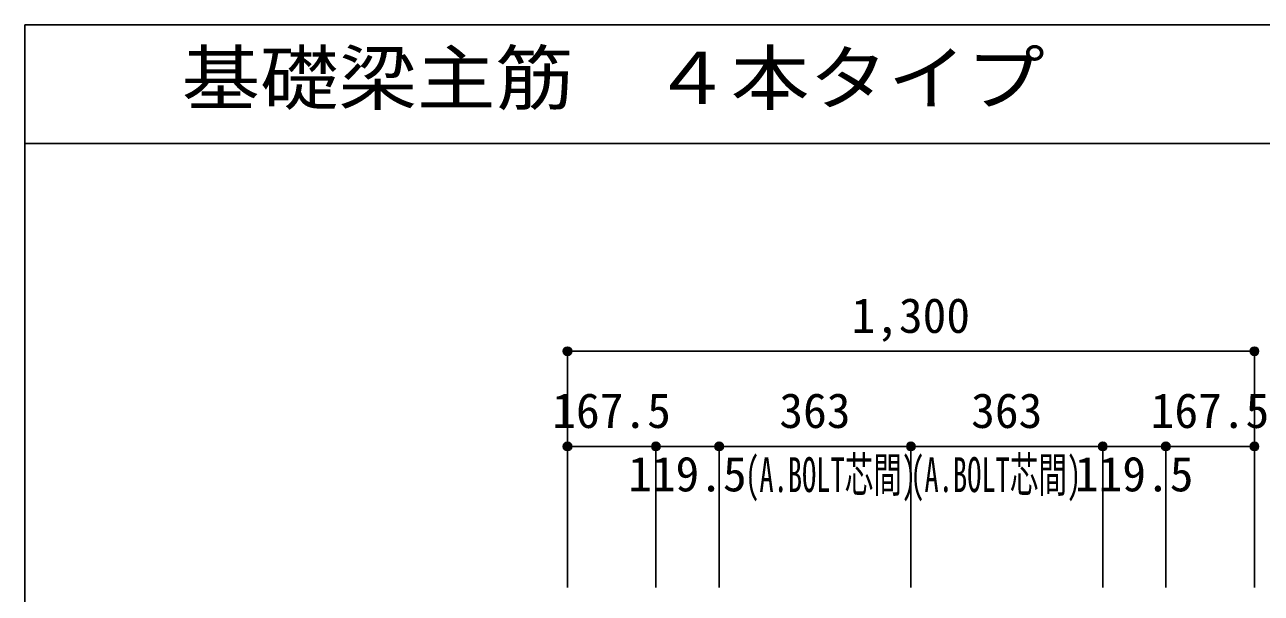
# Model space of a CAD drawing. Units: millimetres at full size, sheet at 1:30. Extents: x -5973 to 5954, y -4195 to 4201.
# Drawn here: x -5973 to -3633, y 3125 to 4201 of the extents above; entities that cross this region are included whole.
import ezdxf
from ezdxf.enums import TextEntityAlignment as Align

# ---------------------------------------------------------------- set-up
doc = ezdxf.new("R2010")
doc.units = ezdxf.units.MM
doc.header["$LTSCALE"] = 30
doc.header["$PDMODE"] = 32
doc.header["$PDSIZE"] = 15
for name, color, linetype in [('0-7_文字', 4, 'Continuous'), ('0-D_寸法', 4, 'Continuous'), ('6-7_文字', 7, 'Continuous'), ('F-0_枠', 6, 'Continuous')]:
    doc.layers.add(name, color=color, linetype=linetype)
doc.styles.add('ＭＳ ゴシック', font='')
doc.styles.get('ＭＳ ゴシック').set_extended_font_data('MS Gothic')

msp = doc.modelspace()

# ---------------------------------------------------------------- linework, layer by layer
at = {"layer": '0-D_寸法'}
for p, q in [((-4945.8, 3583.07), (-4945.8, 3403.07)), ((-4945.8, 3583.07), (-4945.8, 3403.07)), ((-4945.8, 3583.07), (-3645.8, 3583.07)), ((-4945.8, 3583.07), (-3645.8, 3583.07)), ((-3645.8, 3583.07), (-3645.8, 3136.03)), ((-4945.8, 3403.07), (-4778.3, 3403.07)), ((-4945.8, 3403.07), (-4945.8, 3136.03)), ((-4778.3, 3403.07), (-4778.3, 3136.03)), ((-4778.3, 3403.07), (-4658.8, 3403.07)), ((-4658.8, 3403.07), (-4658.8, 3136.03)), ((-4658.8, 3403.07), (-4295.8, 3403.07)), ((-3932.8, 3403.07), (-4295.8, 3403.07)), ((-4295.8, 3403.07), (-4295.8, 3136.03)), ((-3813.3, 3403.07), (-3932.8, 3403.07)), ((-3932.8, 3403.07), (-3932.8, 3136.03)), ((-3645.8, 3403.07), (-3813.3, 3403.07)), ((-3813.3, 3403.07), (-3813.3, 3136.03)), ((-3645.8, 3403.07), (-3645.8, 3136.03))]:
    msp.add_line(p, q, dxfattribs=at)
for centre, radius in [((-4945.8, 3583.07), 8), ((-4945.8, 3583.07), 7.2), ((-4945.8, 3583.07), 6.4), ((-4945.8, 3583.07), 5.6), ((-4945.8, 3583.07), 4.8), ((-4945.8, 3583.07), 4), ((-4945.8, 3583.07), 3.2), ((-4945.8, 3583.07), 2.4), ((-4945.8, 3583.07), 1.6), ((-4945.8, 3583.07), 0.8), ((-3645.8, 3583.07), 8), ((-3645.8, 3583.07), 7.2), ((-3645.8, 3583.07), 6.4), ((-3645.8, 3583.07), 5.6), ((-3645.8, 3583.07), 4.8), ((-3645.8, 3583.07), 4), ((-3645.8, 3583.07), 3.2), ((-3645.8, 3583.07), 2.4), ((-3645.8, 3583.07), 1.6), ((-3645.8, 3583.07), 0.8), ((-4945.8, 3403.07), 8), ((-4945.8, 3403.07), 7.2), ((-4945.8, 3403.07), 6.4), ((-4945.8, 3403.07), 5.6), ((-4945.8, 3403.07), 4.8), ((-4945.8, 3403.07), 4), ((-4945.8, 3403.07), 3.2), ((-4945.8, 3403.07), 2.4), ((-4945.8, 3403.07), 1.6), ((-4945.8, 3403.07), 0.8), ((-4778.3, 3403.07), 8), ((-4778.3, 3403.07), 7.2), ((-4778.3, 3403.07), 6.4), ((-4778.3, 3403.07), 5.6), ((-4778.3, 3403.07), 4.8), ((-4778.3, 3403.07), 4), ((-4778.3, 3403.07), 3.2), ((-4778.3, 3403.07), 2.4), ((-4778.3, 3403.07), 1.6), ((-4778.3, 3403.07), 0.8), ((-4658.8, 3403.07), 8), ((-4658.8, 3403.07), 7.2), ((-4658.8, 3403.07), 6.4), ((-4658.8, 3403.07), 5.6), ((-4658.8, 3403.07), 4.8), ((-4658.8, 3403.07), 4), ((-4658.8, 3403.07), 3.2), ((-4658.8, 3403.07), 2.4), ((-4658.8, 3403.07), 1.6), ((-4658.8, 3403.07), 0.8), ((-4295.8, 3403.07), 8), ((-4295.8, 3403.07), 7.2), ((-4295.8, 3403.07), 6.4), ((-4295.8, 3403.07), 5.6), ((-4295.8, 3403.07), 4.8), ((-4295.8, 3403.07), 4), ((-4295.8, 3403.07), 3.2), ((-4295.8, 3403.07), 2.4), ((-4295.8, 3403.07), 1.6), ((-4295.8, 3403.07), 0.8), ((-3932.8, 3403.07), 8), ((-3932.8, 3403.07), 7.2), ((-3932.8, 3403.07), 6.4), ((-3932.8, 3403.07), 5.6), ((-3932.8, 3403.07), 4.8), ((-3932.8, 3403.07), 4), ((-3932.8, 3403.07), 3.2), ((-3932.8, 3403.07), 2.4), ((-3932.8, 3403.07), 1.6), ((-3932.8, 3403.07), 0.8), ((-3813.3, 3403.07), 8), ((-3813.3, 3403.07), 7.2), ((-3813.3, 3403.07), 6.4), ((-3813.3, 3403.07), 5.6), ((-3813.3, 3403.07), 4.8), ((-3813.3, 3403.07), 4), ((-3813.3, 3403.07), 3.2), ((-3813.3, 3403.07), 2.4), ((-3813.3, 3403.07), 1.6), ((-3813.3, 3403.07), 0.8), ((-3645.8, 3403.07), 8), ((-3645.8, 3403.07), 7.2), ((-3645.8, 3403.07), 6.4), ((-3645.8, 3403.07), 5.6), ((-3645.8, 3403.07), 4.8), ((-3645.8, 3403.07), 4), ((-3645.8, 3403.07), 3.2), ((-3645.8, 3403.07), 2.4), ((-3645.8, 3403.07), 1.6), ((-3645.8, 3403.07), 0.8)]:
    msp.add_circle(centre, radius, dxfattribs=at)
at = {"layer": '0-D_寸法', "color": 7}
for p in [(-4945.8, 3583.07), (-4945.8, 3583.07), (-3645.8, 3583.07), (-4945.8, 3403.07), (-4778.3, 3403.07), (-4658.8, 3403.07), (-4295.8, 3403.07), (-3932.8, 3403.07), (-3813.3, 3403.07), (-3645.8, 3403.07)]:
    msp.add_point(p, dxfattribs=at)
at = {"layer": 'F-0_枠'}
for q in [(5954.1, 4201.15), (-5972.88, -4195.24)]:
    msp.add_line((-5972.88, 4201.15), q, dxfattribs=at)
at = {"layer": 'F-0_枠', "color": 2}
msp.add_line((-5972.88, 3976.15), (3723.6, 3976.15), dxfattribs=at)

# ---------------------------------------------------------------- texts
at = {"layer": '0-7_文字', "style": 'ＭＳ ゴシック', "width": 0.6}
for p in [(-4609.54, 3296.79), (-4297.06, 3296.79)]:
    msp.add_text('(A.BOLT芯間)', height=65.98, dxfattribs=at).set_placement(p, align=Align.BOTTOM_LEFT)
at = {"layer": '0-D_寸法', "style": 'ＭＳ ゴシック'}
for s, p in [('1,300', (-4408.3, 3598.07)), ('167.5', (-4974.55, 3418.07)), ('363', (-4544.8, 3418.07)), ('363', (-4181.8, 3418.07)), ('167.5', (-3842.05, 3418.07)), ('119.5', (-4831.05, 3298.07)), ('119.5', (-3985.55, 3298.07))]:
    msp.add_text(s, height=65.98, dxfattribs=at).set_placement(p, align=Align.BOTTOM_LEFT)
at = {"layer": '6-7_文字', "color": 2, "style": 'ＭＳ ゴシック', "width": 1.1}
msp.add_text('\u3000\u3000基礎梁主筋\u3000４本タイプ', height=98.97, dxfattribs=at).set_placement((-5972.88, 4021.15), align=Align.BOTTOM_LEFT)

doc.saveas('drawing.dxf')
